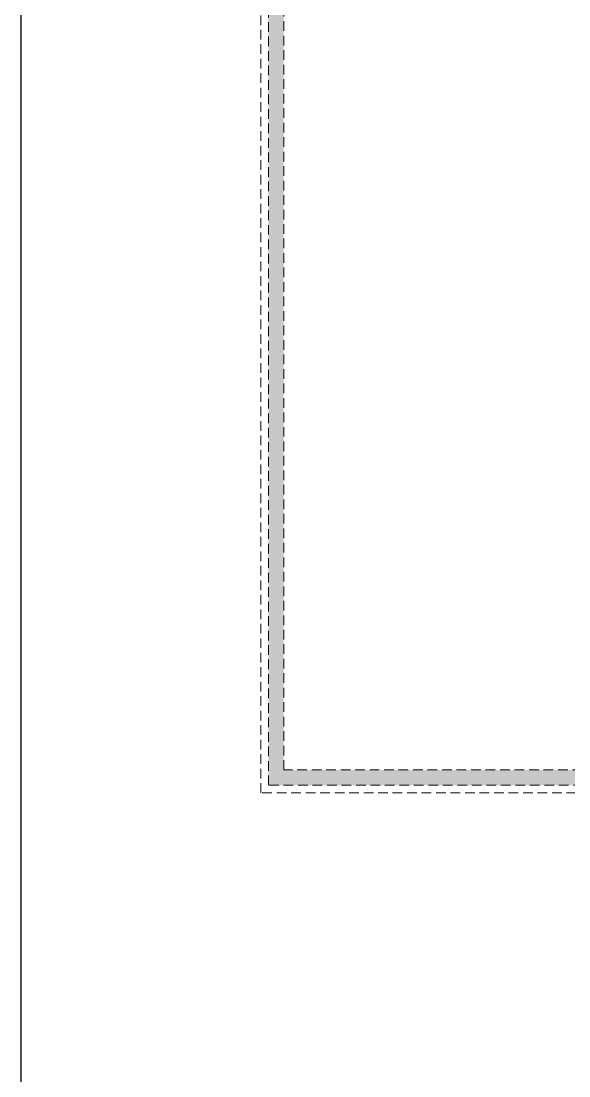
# Model space of a CAD drawing. Header units: millimetres. Extents: x 35877 to 3066687, y -650199 to -40525.
# Drawn here: x 147302.4 to 147359.1, y -179102.5 to -178993.3 of the extents above; entities that cross this region are included whole.
import ezdxf

# ---------------------------------------------------------------- set-up
doc = ezdxf.new("R2010")
doc.units = ezdxf.units.MM
doc.header["$MEASUREMENT"] = 0
doc.linetypes.add('DASHEDX2', pattern=[1.5, 1, -0.5])
doc.layers.add('Dimension', color=10, linetype='DASHEDX2', lineweight=20)
doc.layers.add('FURNITURE', color=32, linetype='Continuous', lineweight=9)

msp = doc.modelspace()

# ---------------------------------------------------------------- hatches: boundary and pattern name
at = {"layer": 'Dimension', "true_color": 0xd39e00, "transparency": 33554687}
h = msp.add_hatch(color=42, dxfattribs=at)
h.paths.add_polyline_path([(147327.9698921886, -179072.4430809084), (147554.0384636002, -179072.4430809084), (147554.0384636002, -178913.3189793651), (147327.9698921886, -178913.3189793651)])
h.paths.add_polyline_path([(147329.5564856395, -179070.8564874576), (147552.4518701493, -179070.8564874576), (147552.4518701493, -178914.905572816), (147329.5564856395, -178914.905572816)], flags=16)

# ---------------------------------------------------------------- linework, layer by layer
at = {"layer": 'Dimension', "color": 42, "true_color": 0xd39e00, "transparency": 33554687, "elevation": 0.1188055700500966}
for points in [[(147327.1765954631, -178912.5256826397), (147554.8317603256, -178912.5256826397), (147554.8317603256, -179073.2363776338), (147327.1765954631, -179073.2363776338)], [(147327.9698921886, -178913.3189793651), (147554.0384636002, -178913.3189793651), (147554.0384636002, -179072.4430809084), (147327.9698921886, -179072.4430809084)], [(147329.5564856395, -178914.905572816), (147552.4518701493, -178914.905572816), (147552.4518701493, -179070.8564874576), (147329.5564856395, -179070.8564874576)]]:
    msp.add_lwpolyline(points, close=True, dxfattribs=at)
at = {"layer": 'FURNITURE', "color": 3, "lineweight": 30, "transparency": 33554687}
msp.add_lwpolyline([(147302.3713497009, -178889.6200124523), (148993.9100115809, -178889.6200124523), (148993.9100115809, -179589.1310462509), (147302.3713497009, -179589.1310462509)], close=True, dxfattribs=at)

doc.saveas('drawing.dxf')
